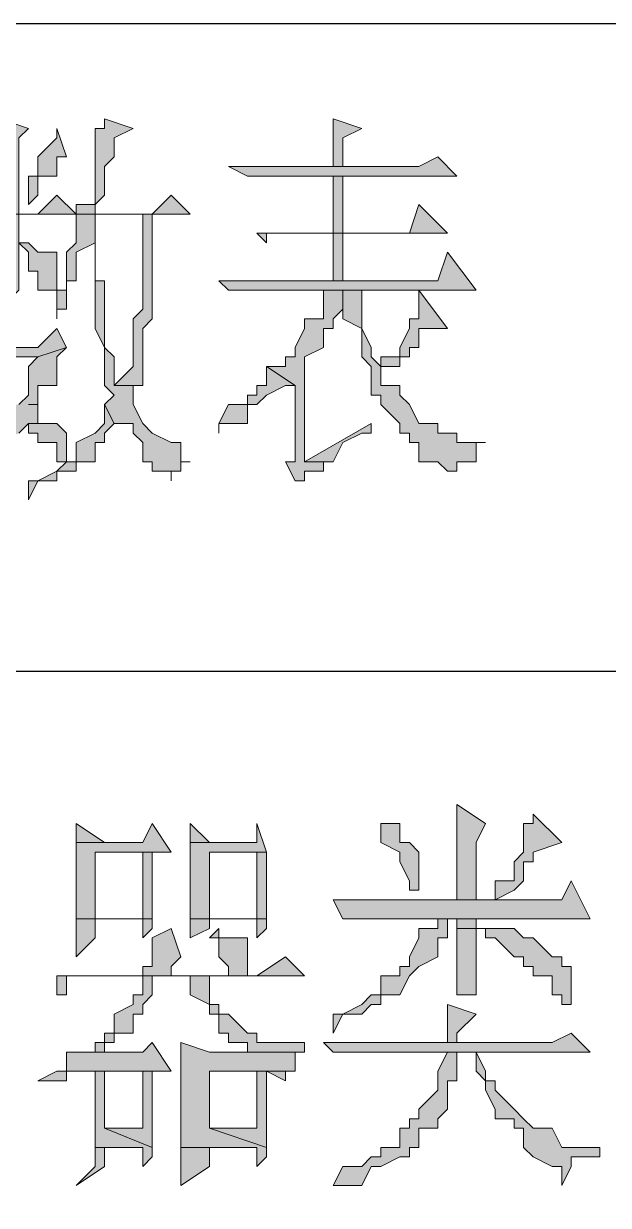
# Model space of a CAD drawing. Header units: millimetres. Extents: x 20 to 821, y 1 to 1134.
# Drawn here: x 583.29 to 594.34, y 1111.27 to 1133.6 of the extents above; entities that cross this region are included whole.
import ezdxf

# ---------------------------------------------------------------- set-up
doc = ezdxf.new("R2010")
doc.units = ezdxf.units.MM
doc.layers.add('1', color=7, linetype='Continuous')

msp = doc.modelspace()

# ---------------------------------------------------------------- hatches: boundary and pattern name
h = msp.add_hatch(color=0)
h.dxf.hatch_style = 2
h.paths.add_polyline_path([(582.84, 1131.801732), (582.84, 1130.001732), (583.2, 1130.001732), (583.2, 1131.441732), (583.38, 1131.621732)])
h = msp.add_hatch(color=0)
h.dxf.hatch_style = 2
h.paths.add_polyline_path([(584.82, 1131.801732), (584.82, 1131.621732), (584.64, 1131.621732), (584.64, 1130.181732), (584.28, 1130.181732), (584.28, 1130.001732), (584.64, 1130.001732), (584.64, 1130.181732), (584.82, 1130.361732), (584.82, 1130.901732), (585, 1131.081732), (585, 1131.441732), (585.36, 1131.621732)])
h = msp.add_hatch(color=0)
h.dxf.hatch_style = 2
h.paths.add_polyline_path([(589.14, 1131.801732), (589.14, 1130.901732), (589.32, 1130.901732), (589.32, 1131.441732), (589.68, 1131.621732)])
h = msp.add_hatch(color=0)
h.dxf.hatch_style = 2
h.paths.add_polyline_path([(583.92, 1131.621732), (583.92, 1131.441732), (583.56, 1131.081732), (583.56, 1130.721732), (583.38, 1130.721732), (583.38, 1130.181732), (583.56, 1130.361732), (583.56, 1130.721732), (583.92, 1130.721732), (583.92, 1131.081732), (584.1, 1131.081732)])
h = msp.add_hatch(color=0)
h.dxf.hatch_style = 2
h.paths.add_polyline_path([(591.12, 1131.081732), (590.76, 1130.901732), (587.16, 1130.901732), (587.52, 1130.721732), (591.48, 1130.721732)])
h = msp.add_hatch(color=0)
h.dxf.hatch_style = 2
h.paths.add_polyline_path([(589.14, 1129.641732), (589.32, 1129.641732), (589.32, 1130.721732), (589.14, 1130.721732)])
h = msp.add_hatch(color=0)
h.dxf.hatch_style = 2
h.paths.add_polyline_path([(583.92, 1130.361732), (583.56, 1130.001732), (581.76, 1130.001732), (581.76, 1129.641732), (582.12, 1129.641732), (582.12, 1130.001732), (584.28, 1130.001732)])
h = msp.add_hatch(color=0)
h.dxf.hatch_style = 2
h.paths.add_polyline_path([(586.08, 1130.361732), (585.72, 1130.001732), (584.28, 1130.001732), (584.28, 1129.641732), (584.28, 1129.461732), (584.1, 1129.281732), (584.1, 1128.561732), (583.92, 1128.561732), (583.92, 1128.021732), (583.92, 1128.201732), (584.1, 1128.201732), (584.1, 1128.561732), (584.1, 1128.741732), (584.28, 1128.741732), (584.28, 1129.281732), (584.64, 1129.461732), (584.64, 1130.001732), (585.54, 1130.001732), (586.44, 1130.001732)])
h = msp.add_hatch(color=0)
h.dxf.hatch_style = 2
h.paths.add_polyline_path([(583.2, 1130.001732), (582.66, 1130.001732), (582.66, 1129.641732), (582.66, 1129.461732), (582.84, 1129.461732), (582.84, 1128.201732), (583.2, 1128.561732), (583.2, 1129.461732), (583.38, 1129.461732), (583.2, 1129.461732)])
h = msp.add_hatch(color=0)
h.dxf.hatch_style = 2
h.paths.add_polyline_path([(585.72, 1130.001732), (585.54, 1130.001732), (585.54, 1129.641732), (585.54, 1128.201732), (585.36, 1128.021732), (585.36, 1127.121732), (585, 1126.761732), (585.54, 1126.761732), (585.54, 1127.121732), (585.54, 1127.301732), (585.54, 1127.481732), (585.54, 1127.841732), (585.72, 1128.021732)])
h = msp.add_hatch(color=0)
h.dxf.hatch_style = 2
h.paths.add_polyline_path([(590.76, 1130.181732), (590.58, 1129.641732), (587.7, 1129.641732), (587.88, 1129.461732), (587.88, 1129.641732), (588.24, 1129.641732), (591.3, 1129.641732)])
h = msp.add_hatch(color=0)
h.dxf.hatch_style = 2
h.paths.add_polyline_path([(584.64, 1129.641732), (584.64, 1127.841732), (584.82, 1127.481732), (584.82, 1126.761732), (585, 1126.581732), (584.82, 1126.401732), (585, 1126.041732), (585.36, 1126.041732), (585.36, 1125.861732), (585.54, 1125.681732), (585.54, 1125.321732), (585.72, 1125.321732), (585.72, 1125.141732), (586.08, 1125.141732), (586.08, 1124.961732), (586.08, 1125.141732), (586.26, 1125.141732), (586.26, 1125.321732), (586.44, 1125.321732), (586.26, 1125.321732), (586.26, 1125.681732), (586.08, 1125.681732), (585.72, 1125.861732), (585.54, 1126.041732), (585.36, 1126.401732), (585.36, 1126.761732), (585, 1126.761732), (585, 1127.301732), (584.82, 1127.481732), (584.82, 1128.741732), (584.64, 1128.741732)])
h = msp.add_hatch(color=0)
h.dxf.hatch_style = 2
h.paths.add_polyline_path([(589.14, 1128.741732), (589.32, 1128.741732), (589.32, 1129.641732), (589.14, 1129.641732)])
h = msp.add_hatch(color=0)
h.dxf.hatch_style = 2
h.paths.add_polyline_path([(583.38, 1129.461732), (583.2, 1129.461732), (583.38, 1129.281732), (583.38, 1128.921732), (583.56, 1128.921732), (583.56, 1128.561732), (583.92, 1128.561732), (583.92, 1129.281732), (583.56, 1129.281732)])
h = msp.add_hatch(color=0)
h.dxf.hatch_style = 2
h.paths.add_polyline_path([(591.3, 1129.281732), (591.12, 1128.741732), (586.98, 1128.741732), (587.16, 1128.561732), (591.84, 1128.561732)])
h = msp.add_hatch(color=0)
h.dxf.hatch_style = 2
h.paths.add_polyline_path([(588.96, 1128.561732), (588.96, 1128.021732), (588.6, 1128.021732), (588.6, 1127.841732), (588.42, 1127.481732), (588.42, 1127.301732), (588.24, 1127.301732), (588.24, 1127.121732), (587.88, 1127.121732), (588.42, 1126.761732), (588.42, 1125.321732), (588.24, 1125.321732), (588.42, 1124.961732), (588.6, 1124.961732), (588.6, 1125.141732), (588.96, 1125.141732), (588.96, 1125.321732), (589.14, 1125.321732), (588.6, 1125.321732), (588.6, 1127.301732), (588.96, 1127.481732), (588.96, 1127.841732), (589.14, 1127.841732), (589.14, 1128.021732), (589.32, 1128.201732), (589.32, 1128.561732)])
h = msp.add_hatch(color=0)
h.dxf.hatch_style = 2
h.paths.add_polyline_path([(589.32, 1128.561732), (588.96, 1128.561732), (589.32, 1128.561732), (589.32, 1128.021732), (589.68, 1127.841732), (589.68, 1127.301732), (589.86, 1127.121732), (589.86, 1126.581732), (590.04, 1126.581732), (590.04, 1126.401732), (590.4, 1126.041732), (590.4, 1125.861732), (590.58, 1125.861732), (590.58, 1125.681732), (590.76, 1125.681732), (590.76, 1125.321732), (591.12, 1125.321732), (591.3, 1125.141732), (591.48, 1125.141732), (591.48, 1125.321732), (591.84, 1125.321732), (591.84, 1125.681732), (592.02, 1125.681732), (591.84, 1125.681732), (591.48, 1125.681732), (591.48, 1125.861732), (591.12, 1125.861732), (591.12, 1126.041732), (590.76, 1126.041732), (590.58, 1126.401732), (590.4, 1126.581732), (590.4, 1126.761732), (590.04, 1126.761732), (590.04, 1127.121732), (589.86, 1127.301732), (589.86, 1127.481732), (589.68, 1127.841732), (589.68, 1128.561732)])
h = msp.add_hatch(color=0)
h.dxf.hatch_style = 2
h.paths.add_polyline_path([(590.76, 1128.561732), (590.76, 1128.021732), (590.58, 1128.021732), (590.58, 1127.841732), (590.4, 1127.481732), (590.4, 1127.301732), (590.04, 1127.301732), (590.04, 1127.121732), (590.4, 1127.121732), (590.4, 1127.301732), (590.58, 1127.301732), (590.58, 1127.481732), (590.76, 1127.481732), (590.76, 1127.841732), (591.12, 1127.841732), (591.3, 1127.841732)])
h = msp.add_hatch(color=0)
h.dxf.hatch_style = 2
h.paths.add_polyline_path([(583.92, 1127.841732), (583.56, 1127.481732), (581.76, 1127.481732), (581.76, 1127.301732), (583.56, 1127.301732), (584.1, 1127.481732)])
h = msp.add_hatch(color=0)
h.dxf.hatch_style = 2
h.paths.add_polyline_path([(584.1, 1127.481732), (583.56, 1127.301732), (583.38, 1127.121732), (583.38, 1126.581732), (583.2, 1126.401732), (582.66, 1126.401732), (582.84, 1126.401732), (582.84, 1126.041732), (583.2, 1126.041732), (582.84, 1126.041732), (582.84, 1125.861732), (582.66, 1125.861732), (582.66, 1125.681732), (582.48, 1125.681732), (582.12, 1125.321732), (581.94, 1125.141732), (581.4, 1125.141732), (581.4, 1124.961732), (581.94, 1124.961732), (581.94, 1125.141732), (582.48, 1125.141732), (582.48, 1125.321732), (582.66, 1125.321732), (582.84, 1125.681732), (583.2, 1125.861732), (583.38, 1126.041732), (583.92, 1126.041732), (583.56, 1126.041732), (583.56, 1126.401732), (583.38, 1126.401732), (583.56, 1126.401732), (583.56, 1126.581732), (583.56, 1126.761732), (583.92, 1126.761732), (583.92, 1127.301732)])
h = msp.add_hatch(color=0)
h.dxf.hatch_style = 2
h.paths.add_polyline_path([(587.88, 1127.121732), (587.88, 1126.761732), (587.7, 1126.761732), (587.7, 1126.581732), (587.52, 1126.581732), (587.52, 1126.401732), (587.16, 1126.401732), (586.98, 1126.041732), (586.98, 1125.861732), (586.98, 1126.041732), (587.52, 1126.041732), (587.52, 1126.401732), (587.7, 1126.401732), (587.88, 1126.581732), (588.24, 1126.761732), (588.42, 1126.761732)])
h = msp.add_hatch(color=0)
h.dxf.hatch_style = 2
h.paths.add_polyline_path([(584.82, 1126.401732), (584.82, 1126.041732), (584.64, 1125.861732), (584.28, 1125.681732), (584.28, 1125.321732), (584.1, 1125.321732), (583.92, 1125.141732), (583.56, 1124.961732), (583.38, 1124.961732), (583.38, 1124.601732), (583.56, 1124.961732), (583.92, 1124.961732), (583.92, 1125.141732), (584.28, 1125.141732), (584.28, 1125.321732), (584.64, 1125.321732), (584.64, 1125.681732), (584.82, 1125.681732), (584.82, 1125.861732), (585, 1126.041732)])
h = msp.add_hatch(color=0)
h.dxf.hatch_style = 2
h.paths.add_polyline_path([(583.92, 1126.041732), (583.38, 1126.041732), (583.38, 1125.861732), (583.56, 1125.861732), (583.56, 1125.681732), (583.92, 1125.681732), (583.92, 1125.321732), (584.1, 1125.321732), (584.1, 1125.681732), (584.1, 1125.861732)])
h = msp.add_hatch(color=0)
h.dxf.hatch_style = 2
h.paths.add_polyline_path([(589.86, 1126.041732), (588.6, 1125.321732), (589.14, 1125.321732), (589.32, 1125.681732), (589.68, 1125.861732), (589.86, 1125.861732)])
h = msp.add_hatch(color=0)
h.dxf.hatch_style = 2
h.paths.add_polyline_path([(591.48, 1118.841732), (591.48, 1117.041732), (591.84, 1117.041732), (591.84, 1118.121732), (592.02, 1118.481732)])
h = msp.add_hatch(color=0)
h.dxf.hatch_style = 2
h.paths.add_polyline_path([(592.92, 1118.661732), (592.92, 1118.481732), (592.74, 1118.481732), (592.74, 1117.941732), (592.56, 1117.761732), (592.56, 1117.401732), (592.2, 1117.401732), (592.2, 1117.041732), (591.84, 1117.041732), (591.48, 1117.041732), (592.2, 1117.041732), (592.56, 1117.221732), (592.74, 1117.401732), (592.74, 1117.761732), (592.92, 1117.761732), (592.92, 1117.941732), (593.46, 1118.121732)])
h = msp.add_hatch(color=0)
h.dxf.hatch_style = 2
h.paths.add_polyline_path([(585.72, 1118.481732), (585.54, 1118.121732), (584.28, 1118.121732), (584.28, 1117.941732), (584.28, 1116.681732), (585.54, 1116.681732), (585.54, 1116.321732), (585.72, 1116.501732), (585.72, 1116.681732), (584.64, 1116.681732), (584.64, 1117.941732), (585.54, 1117.941732), (586.08, 1117.941732)])
h = msp.add_hatch(color=0)
h.dxf.hatch_style = 2
h.paths.add_polyline_path([(584.28, 1118.481732), (584.28, 1118.121732), (584.82, 1118.121732)])
h = msp.add_hatch(color=0)
h.dxf.hatch_style = 2
h.paths.add_polyline_path([(587.7, 1118.481732), (587.7, 1118.121732), (586.8, 1118.121732), (586.44, 1118.121732), (586.44, 1117.941732), (586.44, 1116.681732), (586.8, 1116.681732), (586.8, 1117.941732), (587.7, 1117.941732), (587.88, 1117.941732)])
h = msp.add_hatch(color=0)
h.dxf.hatch_style = 2
h.paths.add_polyline_path([(586.44, 1118.481732), (586.44, 1118.121732), (586.8, 1118.121732)])
h = msp.add_hatch(color=0)
h.dxf.hatch_style = 2
h.paths.add_polyline_path([(590.04, 1118.481732), (590.04, 1118.121732), (590.4, 1117.941732), (590.4, 1117.761732), (590.58, 1117.401732), (590.58, 1117.221732), (590.76, 1117.221732), (590.76, 1117.941732), (590.58, 1118.121732), (590.4, 1118.121732), (590.4, 1118.481732)])
h = msp.add_hatch(color=0)
h.dxf.hatch_style = 2
h.paths.add_polyline_path([(586.08, 1117.941732), (585.54, 1117.941732), (585.54, 1116.681732), (584.64, 1116.681732), (585.72, 1116.681732), (585.72, 1117.941732)])
h = msp.add_hatch(color=0)
h.dxf.hatch_style = 2
h.paths.add_polyline_path([(587.88, 1117.941732), (587.7, 1117.941732), (587.7, 1116.681732), (586.44, 1116.681732), (586.44, 1116.501732), (586.44, 1116.321732), (586.8, 1116.501732), (586.8, 1116.681732), (587.7, 1116.681732), (587.88, 1116.681732), (587.88, 1117.041732)])
h = msp.add_hatch(color=0)
h.dxf.hatch_style = 2
h.paths.add_polyline_path([(593.64, 1117.401732), (593.46, 1117.041732), (589.14, 1117.041732), (589.32, 1116.681732), (594, 1116.681732)])
h = msp.add_hatch(color=0)
h.dxf.hatch_style = 2
h.paths.add_polyline_path([(584.28, 1116.681732), (584.28, 1115.961732), (584.64, 1116.321732), (584.64, 1116.681732), (585.54, 1116.681732)])
h = msp.add_hatch(color=0)
h.dxf.hatch_style = 2
h.paths.add_polyline_path([(587.88, 1116.681732), (587.7, 1116.681732), (587.7, 1116.321732), (587.88, 1116.501732)])
h = msp.add_hatch(color=0)
h.dxf.hatch_style = 2
h.paths.add_polyline_path([(591.12, 1116.681732), (591.12, 1116.501732), (590.76, 1116.501732), (590.76, 1116.321732), (590.58, 1115.961732), (590.58, 1115.781732), (590.4, 1115.781732), (590.4, 1115.601732), (590.04, 1115.601732), (590.04, 1115.241732), (589.86, 1115.241732), (589.68, 1115.061732), (589.32, 1114.881732), (589.14, 1114.881732), (589.14, 1114.521732), (589.32, 1114.881732), (589.68, 1114.881732), (589.86, 1115.061732), (590.04, 1115.061732), (590.04, 1115.241732), (590.4, 1115.241732), (590.58, 1115.601732), (590.76, 1115.781732), (591.12, 1115.961732), (591.12, 1116.321732), (591.3, 1116.321732), (591.3, 1116.681732), (591.48, 1116.681732)])
h = msp.add_hatch(color=0)
h.dxf.hatch_style = 2
h.paths.add_polyline_path([(591.84, 1116.681732), (591.12, 1116.681732), (591.48, 1116.681732), (591.48, 1116.501732), (591.84, 1116.501732), (592.02, 1116.501732), (592.02, 1116.321732), (592.2, 1116.321732), (592.56, 1115.961732), (592.74, 1115.961732), (592.74, 1115.781732), (592.92, 1115.781732), (592.92, 1115.601732), (593.28, 1115.601732), (593.28, 1115.241732), (593.46, 1115.241732), (593.46, 1115.061732), (593.64, 1115.061732), (593.64, 1115.241732), (593.64, 1115.781732), (593.46, 1115.781732), (593.46, 1115.961732), (593.28, 1115.961732), (592.92, 1116.321732), (592.74, 1116.321732), (592.56, 1116.501732), (591.84, 1116.501732)])
h = msp.add_hatch(color=0)
h.dxf.hatch_style = 2
h.paths.add_polyline_path([(586.08, 1116.501732), (585.72, 1116.321732), (585.72, 1115.781732), (585.54, 1115.781732), (585.54, 1115.601732), (586.08, 1115.601732), (586.08, 1115.781732), (586.26, 1115.961732)])
h = msp.add_hatch(color=0)
h.dxf.hatch_style = 2
h.paths.add_polyline_path([(586.98, 1116.501732), (586.8, 1116.321732), (586.98, 1116.321732), (586.98, 1115.961732), (587.16, 1115.781732), (587.16, 1115.601732), (587.52, 1115.601732), (587.52, 1116.321732), (587.16, 1116.321732), (586.98, 1116.321732)])
h = msp.add_hatch(color=0)
h.dxf.hatch_style = 2
h.paths.add_polyline_path([(591.48, 1115.241732), (591.84, 1115.241732), (591.84, 1116.501732), (591.48, 1116.501732)])
h = msp.add_hatch(color=0)
h.dxf.hatch_style = 2
h.paths.add_polyline_path([(588.24, 1115.961732), (587.7, 1115.601732), (583.92, 1115.601732), (583.92, 1115.241732), (584.1, 1115.241732), (584.1, 1115.601732), (588.6, 1115.601732)])
h = msp.add_hatch(color=0)
h.dxf.hatch_style = 2
h.paths.add_polyline_path([(585.54, 1115.601732), (585.54, 1115.241732), (585.36, 1115.241732), (585.36, 1115.061732), (585, 1114.881732), (585, 1114.521732), (584.82, 1114.521732), (584.82, 1114.341732), (584.64, 1114.341732), (584.64, 1114.161732), (584.28, 1114.161732), (584.1, 1114.161732), (584.64, 1114.161732), (584.82, 1114.161732), (584.82, 1114.341732), (585, 1114.341732), (585, 1114.521732), (585.36, 1114.521732), (585.36, 1114.881732), (585.54, 1114.881732), (585.54, 1115.061732), (585.72, 1115.241732), (585.72, 1115.601732), (586.44, 1115.601732)])
h = msp.add_hatch(color=0)
h.dxf.hatch_style = 2
h.paths.add_polyline_path([(586.8, 1115.601732), (585.54, 1115.601732), (586.44, 1115.601732), (586.44, 1115.241732), (586.8, 1115.061732), (586.8, 1114.881732), (586.98, 1114.881732), (586.98, 1114.521732), (587.16, 1114.521732), (587.16, 1114.341732), (587.52, 1114.341732), (587.52, 1114.161732), (587.7, 1114.161732), (586.8, 1114.161732), (588.42, 1114.161732), (588.6, 1114.161732), (588.6, 1114.341732), (588.24, 1114.341732), (587.7, 1114.341732), (587.7, 1114.521732), (587.52, 1114.521732), (587.16, 1114.881732), (586.98, 1114.881732), (586.98, 1115.061732), (586.8, 1115.061732), (586.8, 1115.241732)])
h = msp.add_hatch(color=0)
h.dxf.hatch_style = 2
h.paths.add_polyline_path([(591.3, 1115.061732), (591.3, 1114.341732), (591.48, 1114.341732), (591.48, 1114.521732), (591.84, 1114.881732)])
h = msp.add_hatch(color=0)
h.dxf.hatch_style = 2
h.paths.add_polyline_path([(593.64, 1114.521732), (593.28, 1114.341732), (588.96, 1114.341732), (589.14, 1114.161732), (594, 1114.161732)])
h = msp.add_hatch(color=0)
h.dxf.hatch_style = 2
h.paths.add_polyline_path([(585.72, 1114.341732), (585.54, 1114.161732), (584.1, 1114.161732), (584.1, 1113.801732), (583.92, 1113.801732), (583.56, 1113.621732), (584.1, 1113.621732), (584.1, 1113.801732), (586.08, 1113.801732)])
h = msp.add_hatch(color=0)
h.dxf.hatch_style = 2
h.paths.add_polyline_path([(586.26, 1114.341732), (586.26, 1112.361732), (587.7, 1112.361732), (587.7, 1112.001732), (587.88, 1112.181732), (587.88, 1112.361732), (586.8, 1112.721732), (586.8, 1113.801732), (587.7, 1113.801732), (588.42, 1113.801732), (588.42, 1114.161732), (586.8, 1114.161732)])
h = msp.add_hatch(color=0)
h.dxf.hatch_style = 2
h.paths.add_polyline_path([(591.48, 1114.161732), (591.3, 1114.161732), (591.12, 1113.801732), (591.12, 1113.441732), (590.76, 1113.081732), (590.76, 1112.901732), (590.58, 1112.901732), (590.58, 1112.721732), (590.4, 1112.721732), (590.4, 1112.361732), (590.04, 1112.361732), (590.04, 1112.181732), (589.86, 1112.181732), (589.68, 1112.001732), (589.32, 1112.001732), (589.14, 1111.641732), (589.68, 1111.641732), (589.86, 1112.001732), (590.04, 1112.001732), (590.4, 1112.181732), (590.58, 1112.181732), (590.58, 1112.361732), (590.76, 1112.361732), (590.76, 1112.721732), (591.12, 1112.721732), (591.12, 1112.901732), (591.3, 1113.081732), (591.3, 1113.621732), (591.48, 1113.621732)])
h = msp.add_hatch(color=0)
h.dxf.hatch_style = 2
h.paths.add_polyline_path([(591.84, 1114.161732), (591.84, 1113.801732), (592.02, 1113.621732), (592.02, 1113.441732), (592.2, 1113.081732), (592.2, 1112.901732), (592.56, 1112.901732), (592.56, 1112.721732), (592.74, 1112.721732), (592.74, 1112.361732), (592.92, 1112.181732), (593.28, 1112.001732), (593.46, 1112.001732), (593.46, 1111.641732), (593.64, 1112.001732), (593.64, 1112.181732), (594.18, 1112.181732), (594.18, 1112.361732), (593.46, 1112.361732), (593.28, 1112.721732), (592.92, 1112.721732), (592.74, 1112.901732), (592.56, 1113.081732), (592.2, 1113.441732), (592.2, 1113.621732), (592.02, 1113.621732), (592.02, 1113.801732)])
h = msp.add_hatch(color=0)
h.dxf.hatch_style = 2
h.paths.add_polyline_path([(584.28, 1113.801732), (584.64, 1113.801732), (584.64, 1113.621732), (584.64, 1112.361732), (585.54, 1112.361732), (585.54, 1112.001732), (585.72, 1112.181732), (585.72, 1112.361732), (584.82, 1112.721732), (584.82, 1113.801732), (585.54, 1113.801732)])
h = msp.add_hatch(color=0)
h.dxf.hatch_style = 2
h.paths.add_polyline_path([(586.08, 1113.801732), (584.28, 1113.801732), (585.54, 1113.801732), (585.54, 1112.721732), (584.82, 1112.721732), (585.72, 1112.361732), (585.72, 1113.801732)])
h = msp.add_hatch(color=0)
h.dxf.hatch_style = 2
h.paths.add_polyline_path([(587.7, 1113.801732), (587.7, 1112.721732), (586.8, 1112.721732), (587.88, 1112.361732), (587.88, 1113.801732)])
h = msp.add_hatch(color=0)
h.dxf.hatch_style = 2
h.paths.add_polyline_path([(588.42, 1113.801732), (587.7, 1113.801732), (587.88, 1113.801732), (588.24, 1113.621732), (588.24, 1113.801732)])
h = msp.add_hatch(color=0)
h.dxf.hatch_style = 2
h.paths.add_polyline_path([(584.64, 1112.361732), (584.64, 1112.001732), (584.28, 1111.641732), (584.82, 1112.001732), (584.82, 1112.361732), (585.54, 1112.361732)])
h = msp.add_hatch(color=0)
h.dxf.hatch_style = 2
h.paths.add_polyline_path([(586.26, 1112.361732), (586.26, 1111.641732), (586.8, 1112.001732), (586.8, 1112.361732), (587.7, 1112.361732)])

# ---------------------------------------------------------------- linework, layer by layer
at = {"layer": '1', "color": 0, "lineweight": 25}
for points in [[(20.16, 1133.601732), (821.16, 1133.601732), (821.16, 0.501732), (20.16, 0.501732), (20.16, 1133.601732)], [(557.64, 1133.601732), (821.16, 1133.601732)], [(557.64, 1121.361732), (821.16, 1121.361732)]]:
    msp.add_lwpolyline(points, dxfattribs=at)
at = {"layer": '1', "color": 0, "lineweight": 5}
for points in [[(582.84, 1131.801732), (582.84, 1130.001732), (583.2, 1130.001732), (583.2, 1131.441732), (583.38, 1131.621732), (582.84, 1131.801732)], [(584.82, 1131.801732), (584.82, 1131.621732), (584.64, 1131.621732), (584.64, 1130.181732), (584.28, 1130.181732), (584.28, 1130.001732), (584.64, 1130.001732), (584.64, 1130.181732), (584.82, 1130.361732), (584.82, 1130.901732), (585, 1131.081732), (585, 1131.441732), (585.36, 1131.621732), (584.82, 1131.801732)], [(589.14, 1131.801732), (589.14, 1130.901732), (589.32, 1130.901732), (589.32, 1131.441732), (589.68, 1131.621732), (589.14, 1131.801732)], [(583.92, 1131.621732), (583.92, 1131.441732), (583.56, 1131.081732), (583.56, 1130.721732), (583.38, 1130.721732), (583.38, 1130.181732), (583.56, 1130.361732), (583.56, 1130.721732), (583.92, 1130.721732), (583.92, 1131.081732), (584.1, 1131.081732), (583.92, 1131.621732)], [(591.12, 1131.081732), (590.76, 1130.901732), (587.16, 1130.901732), (587.52, 1130.721732), (591.48, 1130.721732), (591.12, 1131.081732)], [(589.14, 1129.641732), (589.32, 1129.641732), (589.32, 1130.721732), (589.14, 1130.721732), (589.14, 1129.641732)], [(583.92, 1130.361732), (583.56, 1130.001732), (581.76, 1130.001732), (581.76, 1129.641732), (582.12, 1129.641732), (582.12, 1130.001732), (584.28, 1130.001732), (583.92, 1130.361732)], [(586.08, 1130.361732), (585.72, 1130.001732), (584.28, 1130.001732), (584.28, 1129.641732), (584.28, 1129.461732), (584.1, 1129.281732), (584.1, 1128.561732), (583.92, 1128.561732), (583.92, 1128.021732), (583.92, 1128.201732), (584.1, 1128.201732), (584.1, 1128.561732), (584.1, 1128.741732), (584.28, 1128.741732), (584.28, 1129.281732), (584.28, 1129.281732), (584.64, 1129.461732), (584.64, 1130.001732), (585.54, 1130.001732), (586.44, 1130.001732), (586.08, 1130.361732)], [(583.2, 1130.001732), (582.66, 1130.001732), (582.66, 1129.641732), (582.66, 1129.461732), (582.84, 1129.461732), (582.84, 1128.201732), (583.2, 1128.561732), (583.2, 1129.461732), (583.38, 1129.461732), (583.2, 1129.461732), (583.2, 1130.001732)], [(585.72, 1130.001732), (585.54, 1130.001732), (585.54, 1129.641732), (585.54, 1128.201732), (585.36, 1128.021732), (585.36, 1127.121732), (585, 1126.761732), (585.54, 1126.761732), (585.54, 1127.121732), (585.54, 1127.301732), (585.54, 1127.481732), (585.54, 1127.841732), (585.72, 1128.021732), (585.72, 1130.001732)], [(590.76, 1130.181732), (590.58, 1129.641732), (587.7, 1129.641732), (587.88, 1129.461732), (587.88, 1129.641732), (588.24, 1129.641732), (591.3, 1129.641732), (590.76, 1130.181732)], [(584.64, 1129.641732), (584.64, 1127.841732), (584.82, 1127.481732), (584.82, 1126.761732), (585, 1126.581732), (584.82, 1126.401732), (585, 1126.041732), (585.36, 1126.041732), (585.36, 1125.861732), (585.36, 1125.861732), (585.54, 1125.681732), (585.54, 1125.321732), (585.72, 1125.321732), (585.72, 1125.141732), (586.08, 1125.141732), (586.08, 1124.961732), (586.08, 1125.141732), (586.26, 1125.141732), (586.26, 1125.321732), (586.44, 1125.321732), (586.26, 1125.321732), (586.26, 1125.681732), (586.08, 1125.681732), (585.72, 1125.861732), (585.54, 1126.041732), (585.36, 1126.401732), (585.36, 1126.761732), (585, 1126.761732), (585, 1127.301732), (584.82, 1127.481732), (584.82, 1128.741732), (584.64, 1128.741732), (584.64, 1129.641732)], [(589.14, 1128.741732), (589.32, 1128.741732), (589.32, 1129.641732), (589.14, 1129.641732), (589.14, 1128.741732)], [(583.38, 1129.461732), (583.2, 1129.461732), (583.38, 1129.281732), (583.38, 1128.921732), (583.56, 1128.921732), (583.56, 1128.561732), (583.92, 1128.561732), (583.92, 1129.281732), (583.56, 1129.281732), (583.38, 1129.461732)], [(591.3, 1129.281732), (591.12, 1128.741732), (586.98, 1128.741732), (587.16, 1128.561732), (591.84, 1128.561732), (591.3, 1129.281732)], [(588.96, 1128.561732), (588.96, 1128.021732), (588.6, 1128.021732), (588.6, 1127.841732), (588.42, 1127.481732), (588.42, 1127.301732), (588.24, 1127.301732), (588.24, 1127.121732), (587.88, 1127.121732), (588.42, 1126.761732), (588.42, 1125.321732), (588.24, 1125.321732), (588.42, 1124.961732), (588.6, 1124.961732), (588.6, 1125.141732), (588.96, 1125.141732), (588.96, 1125.321732), (589.14, 1125.321732), (588.6, 1125.321732), (588.6, 1127.301732), (588.96, 1127.481732), (588.96, 1127.841732), (589.14, 1127.841732), (589.14, 1128.021732), (589.32, 1128.201732), (589.32, 1128.561732), (588.96, 1128.561732)], [(589.32, 1128.561732), (588.96, 1128.561732), (589.32, 1128.561732), (589.32, 1128.021732), (589.68, 1127.841732), (589.68, 1127.301732), (589.86, 1127.121732), (589.86, 1126.581732), (590.04, 1126.581732), (590.04, 1126.401732), (590.4, 1126.041732), (590.4, 1125.861732), (590.58, 1125.861732), (590.58, 1125.681732), (590.76, 1125.681732), (590.76, 1125.321732), (591.12, 1125.321732), (591.3, 1125.141732), (591.48, 1125.141732), (591.48, 1125.321732), (591.84, 1125.321732), (591.84, 1125.681732), (592.02, 1125.681732), (591.84, 1125.681732), (591.48, 1125.681732), (591.48, 1125.861732), (591.12, 1125.861732), (591.12, 1126.041732), (590.76, 1126.041732), (590.58, 1126.401732), (590.4, 1126.581732), (590.4, 1126.761732), (590.04, 1126.761732), (590.04, 1127.121732), (589.86, 1127.301732), (589.86, 1127.481732), (589.68, 1127.841732), (589.68, 1128.561732), (589.32, 1128.561732)], [(590.76, 1128.561732), (590.76, 1128.021732), (590.58, 1128.021732), (590.58, 1127.841732), (590.4, 1127.481732), (590.4, 1127.301732), (590.04, 1127.301732), (590.04, 1127.121732), (590.4, 1127.121732), (590.4, 1127.301732), (590.58, 1127.301732), (590.58, 1127.481732), (590.76, 1127.481732), (590.76, 1127.841732), (591.12, 1127.841732), (591.3, 1127.841732), (590.76, 1128.561732)], [(583.92, 1127.841732), (583.56, 1127.481732), (581.76, 1127.481732), (581.76, 1127.301732), (583.56, 1127.301732), (584.1, 1127.481732), (583.92, 1127.841732)], [(584.1, 1127.481732), (583.56, 1127.301732), (583.38, 1127.121732), (583.38, 1126.581732), (583.2, 1126.401732)], [(583.2, 1125.861732), (583.38, 1126.041732), (583.92, 1126.041732), (583.56, 1126.041732), (583.56, 1126.401732), (583.38, 1126.401732), (583.56, 1126.401732), (583.56, 1126.581732), (583.56, 1126.761732), (583.92, 1126.761732), (583.92, 1127.301732), (584.1, 1127.481732)], [(587.88, 1127.121732), (587.88, 1126.761732), (587.7, 1126.761732), (587.7, 1126.581732), (587.52, 1126.581732), (587.52, 1126.401732), (587.16, 1126.401732), (586.98, 1126.041732), (586.98, 1125.861732), (586.98, 1126.041732), (587.52, 1126.041732), (587.52, 1126.401732), (587.7, 1126.401732), (587.88, 1126.581732), (588.24, 1126.761732), (588.42, 1126.761732), (588.42, 1126.761732), (587.88, 1127.121732)], [(584.82, 1126.401732), (584.82, 1126.041732), (584.64, 1125.861732), (584.28, 1125.681732), (584.28, 1125.321732), (584.1, 1125.321732), (583.92, 1125.141732), (583.56, 1124.961732), (583.38, 1124.961732), (583.38, 1124.601732), (583.56, 1124.961732), (583.92, 1124.961732), (583.92, 1125.141732), (584.28, 1125.141732), (584.28, 1125.321732), (584.28, 1125.321732), (584.64, 1125.321732), (584.64, 1125.681732), (584.82, 1125.681732), (584.82, 1125.861732), (585, 1126.041732), (584.82, 1126.401732)], [(583.92, 1126.041732), (583.38, 1126.041732), (583.38, 1125.861732), (583.56, 1125.861732), (583.56, 1125.681732), (583.92, 1125.681732), (583.92, 1125.321732), (584.1, 1125.321732), (584.1, 1125.681732), (584.1, 1125.861732), (583.92, 1126.041732)], [(589.86, 1126.041732), (588.6, 1125.321732), (589.14, 1125.321732), (589.32, 1125.681732), (589.68, 1125.861732), (589.86, 1125.861732), (589.86, 1126.041732)], [(591.48, 1118.841732), (591.48, 1117.041732), (591.84, 1117.041732), (591.84, 1118.121732), (592.02, 1118.481732), (591.48, 1118.841732)], [(592.92, 1118.661732), (592.92, 1118.481732), (592.74, 1118.481732), (592.74, 1117.941732), (592.56, 1117.761732), (592.56, 1117.401732), (592.2, 1117.401732), (592.2, 1117.041732), (591.84, 1117.041732), (591.48, 1117.041732), (592.2, 1117.041732), (592.56, 1117.221732), (592.74, 1117.401732), (592.74, 1117.761732), (592.92, 1117.761732), (592.92, 1117.941732), (593.46, 1118.121732), (592.92, 1118.661732)], [(585.72, 1118.481732), (585.54, 1118.121732), (584.28, 1118.121732), (584.28, 1117.941732), (584.28, 1116.681732), (585.54, 1116.681732), (585.54, 1116.321732), (585.72, 1116.501732), (585.72, 1116.681732), (584.64, 1116.681732), (584.64, 1117.941732), (585.54, 1117.941732), (586.08, 1117.941732), (585.72, 1118.481732)], [(584.28, 1118.481732), (584.28, 1118.121732), (584.82, 1118.121732), (584.28, 1118.481732)], [(587.7, 1118.481732), (587.7, 1118.121732), (586.8, 1118.121732), (586.44, 1118.121732), (586.44, 1117.941732), (586.44, 1116.681732), (586.8, 1116.681732), (586.8, 1117.941732), (587.7, 1117.941732), (587.88, 1117.941732), (587.7, 1118.481732)], [(586.44, 1118.481732), (586.44, 1118.121732), (586.8, 1118.121732), (586.44, 1118.481732)], [(590.04, 1118.481732), (590.04, 1118.121732), (590.4, 1117.941732), (590.4, 1117.761732), (590.58, 1117.401732), (590.58, 1117.221732), (590.76, 1117.221732), (590.76, 1117.941732), (590.58, 1118.121732), (590.4, 1118.121732), (590.4, 1118.481732), (590.04, 1118.481732)], [(586.08, 1117.941732), (585.54, 1117.941732), (585.54, 1116.681732), (584.64, 1116.681732), (585.72, 1116.681732), (585.72, 1117.941732), (586.08, 1117.941732)], [(587.88, 1117.941732), (587.7, 1117.941732), (587.7, 1116.681732), (586.44, 1116.681732), (586.44, 1116.501732), (586.44, 1116.321732), (586.8, 1116.501732), (586.8, 1116.681732), (587.7, 1116.681732), (587.88, 1116.681732), (587.88, 1117.041732), (587.88, 1117.941732)], [(593.64, 1117.401732), (593.46, 1117.041732), (589.14, 1117.041732), (589.32, 1116.681732), (594, 1116.681732), (593.64, 1117.401732)], [(584.28, 1116.681732), (584.28, 1115.961732), (584.64, 1116.321732), (584.64, 1116.681732), (585.54, 1116.681732), (584.28, 1116.681732)], [(587.88, 1116.681732), (587.7, 1116.681732), (587.7, 1116.321732), (587.88, 1116.501732), (587.88, 1116.681732)], [(591.12, 1116.681732), (591.12, 1116.501732), (590.76, 1116.501732), (590.76, 1116.321732), (590.58, 1115.961732), (590.58, 1115.781732), (590.4, 1115.781732), (590.4, 1115.601732), (590.04, 1115.601732), (590.04, 1115.241732), (589.86, 1115.241732), (589.68, 1115.061732), (589.32, 1114.881732), (589.14, 1114.881732), (589.14, 1114.521732), (589.32, 1114.881732), (589.68, 1114.881732), (589.68, 1114.881732), (589.86, 1115.061732), (590.04, 1115.061732), (590.04, 1115.241732), (590.4, 1115.241732), (590.58, 1115.601732), (590.76, 1115.781732), (591.12, 1115.961732), (591.12, 1116.321732), (591.3, 1116.321732), (591.3, 1116.681732), (591.48, 1116.681732), (591.12, 1116.681732)], [(591.84, 1116.681732), (591.12, 1116.681732), (591.48, 1116.681732), (591.48, 1116.501732), (591.84, 1116.501732), (592.02, 1116.501732), (592.02, 1116.321732), (592.2, 1116.321732), (592.56, 1115.961732), (592.74, 1115.961732), (592.74, 1115.781732), (592.92, 1115.781732), (592.92, 1115.601732), (593.28, 1115.601732), (593.28, 1115.241732), (593.46, 1115.241732), (593.46, 1115.061732), (593.64, 1115.061732), (593.64, 1115.241732), (593.64, 1115.241732), (593.64, 1115.781732), (593.46, 1115.781732), (593.46, 1115.961732), (593.28, 1115.961732), (592.92, 1116.321732), (592.74, 1116.321732), (592.56, 1116.501732), (591.84, 1116.501732), (591.84, 1116.681732)], [(586.08, 1116.501732), (585.72, 1116.321732), (585.72, 1115.781732), (585.54, 1115.781732), (585.54, 1115.601732), (586.08, 1115.601732), (586.08, 1115.781732), (586.26, 1115.961732), (586.08, 1116.501732)], [(586.98, 1116.501732), (586.8, 1116.321732), (586.98, 1116.321732), (586.98, 1115.961732), (587.16, 1115.781732), (587.16, 1115.601732), (587.52, 1115.601732), (587.52, 1116.321732), (587.16, 1116.321732), (586.98, 1116.321732), (586.98, 1116.501732)], [(591.48, 1115.241732), (591.84, 1115.241732), (591.84, 1116.501732), (591.48, 1116.501732), (591.48, 1115.241732)], [(588.24, 1115.961732), (587.7, 1115.601732), (583.92, 1115.601732), (583.92, 1115.241732), (584.1, 1115.241732), (584.1, 1115.601732), (588.6, 1115.601732), (588.24, 1115.961732)], [(585.54, 1115.601732), (585.54, 1115.241732), (585.36, 1115.241732), (585.36, 1115.061732), (585, 1114.881732), (585, 1114.521732), (584.82, 1114.521732), (584.82, 1114.341732), (584.64, 1114.341732), (584.64, 1114.161732), (584.28, 1114.161732), (584.1, 1114.161732), (584.64, 1114.161732), (584.82, 1114.161732), (584.82, 1114.341732), (585, 1114.341732), (585, 1114.521732), (585.36, 1114.521732), (585.36, 1114.881732), (585.54, 1114.881732), (585.54, 1115.061732), (585.72, 1115.241732), (585.72, 1115.601732), (586.44, 1115.601732), (585.54, 1115.601732)], [(586.8, 1115.601732), (585.54, 1115.601732), (586.44, 1115.601732), (586.44, 1115.241732), (586.8, 1115.061732), (586.8, 1114.881732), (586.98, 1114.881732), (586.98, 1114.521732), (587.16, 1114.521732), (587.16, 1114.341732), (587.52, 1114.341732), (587.52, 1114.161732), (587.7, 1114.161732), (586.8, 1114.161732), (588.42, 1114.161732), (588.6, 1114.161732), (588.6, 1114.341732), (588.24, 1114.341732), (588.24, 1114.341732), (587.7, 1114.341732), (587.7, 1114.521732), (587.52, 1114.521732), (587.16, 1114.881732), (586.98, 1114.881732), (586.98, 1115.061732), (586.8, 1115.061732), (586.8, 1115.241732), (586.8, 1115.601732)], [(591.3, 1115.061732), (591.3, 1114.341732), (591.48, 1114.341732), (591.48, 1114.521732), (591.84, 1114.881732), (591.3, 1115.061732)], [(593.64, 1114.521732), (593.28, 1114.341732), (588.96, 1114.341732), (589.14, 1114.161732), (594, 1114.161732), (593.64, 1114.521732)], [(585.72, 1114.341732), (585.54, 1114.161732), (584.1, 1114.161732), (584.1, 1113.801732), (583.92, 1113.801732), (583.56, 1113.621732), (584.1, 1113.621732), (584.1, 1113.801732), (586.08, 1113.801732), (585.72, 1114.341732)], [(586.26, 1114.341732), (586.26, 1112.361732), (587.7, 1112.361732), (587.7, 1112.001732), (587.88, 1112.181732), (587.88, 1112.361732), (586.8, 1112.721732), (586.8, 1113.801732), (587.7, 1113.801732), (588.42, 1113.801732), (588.42, 1114.161732), (586.8, 1114.161732), (586.26, 1114.341732)], [(591.48, 1114.161732), (591.3, 1114.161732), (591.12, 1113.801732), (591.12, 1113.441732), (590.76, 1113.081732), (590.76, 1112.901732), (590.58, 1112.901732), (590.58, 1112.721732), (590.4, 1112.721732), (590.4, 1112.361732), (590.04, 1112.361732), (590.04, 1112.181732), (589.86, 1112.181732), (589.68, 1112.001732), (589.32, 1112.001732), (589.14, 1111.641732), (589.14, 1111.641732), (589.68, 1111.641732), (589.86, 1112.001732), (590.04, 1112.001732), (590.4, 1112.181732), (590.58, 1112.181732), (590.58, 1112.361732), (590.76, 1112.361732), (590.76, 1112.721732), (591.12, 1112.721732), (591.12, 1112.901732), (591.3, 1113.081732), (591.3, 1113.621732), (591.48, 1113.621732), (591.48, 1114.161732)], [(591.84, 1114.161732), (591.84, 1113.801732), (592.02, 1113.621732), (592.02, 1113.441732), (592.2, 1113.081732), (592.2, 1112.901732), (592.56, 1112.901732), (592.56, 1112.721732), (592.74, 1112.721732), (592.74, 1112.361732), (592.92, 1112.181732), (593.28, 1112.001732), (593.46, 1112.001732), (593.46, 1111.641732), (593.64, 1112.001732), (593.64, 1112.181732), (594.18, 1112.181732), (594.18, 1112.361732), (593.46, 1112.361732), (593.28, 1112.721732), (592.92, 1112.721732), (592.74, 1112.901732), (592.56, 1113.081732), (592.2, 1113.441732), (592.2, 1113.621732), (592.02, 1113.621732), (592.02, 1113.801732), (591.84, 1114.161732)], [(584.28, 1113.801732), (584.64, 1113.801732), (584.64, 1113.621732), (584.64, 1112.361732), (585.54, 1112.361732), (585.54, 1112.001732), (585.72, 1112.181732), (585.72, 1112.361732), (584.82, 1112.721732), (584.82, 1113.801732), (585.54, 1113.801732), (584.28, 1113.801732)], [(586.08, 1113.801732), (584.28, 1113.801732), (585.54, 1113.801732), (585.54, 1112.721732), (584.82, 1112.721732), (585.72, 1112.361732), (585.72, 1113.801732), (586.08, 1113.801732)], [(587.7, 1113.801732), (587.7, 1112.721732), (586.8, 1112.721732), (587.88, 1112.361732), (587.88, 1113.801732), (587.7, 1113.801732)], [(588.42, 1113.801732), (587.7, 1113.801732), (587.88, 1113.801732), (588.24, 1113.621732), (588.24, 1113.801732), (588.42, 1113.801732)], [(584.64, 1112.361732), (584.64, 1112.001732), (584.28, 1111.641732), (584.82, 1112.001732), (584.82, 1112.361732), (585.54, 1112.361732), (584.64, 1112.361732)], [(586.26, 1112.361732), (586.26, 1111.641732), (586.8, 1112.001732), (586.8, 1112.361732), (587.7, 1112.361732), (586.26, 1112.361732)]]:
    msp.add_lwpolyline(points, dxfattribs=at)

doc.saveas('drawing.dxf')
